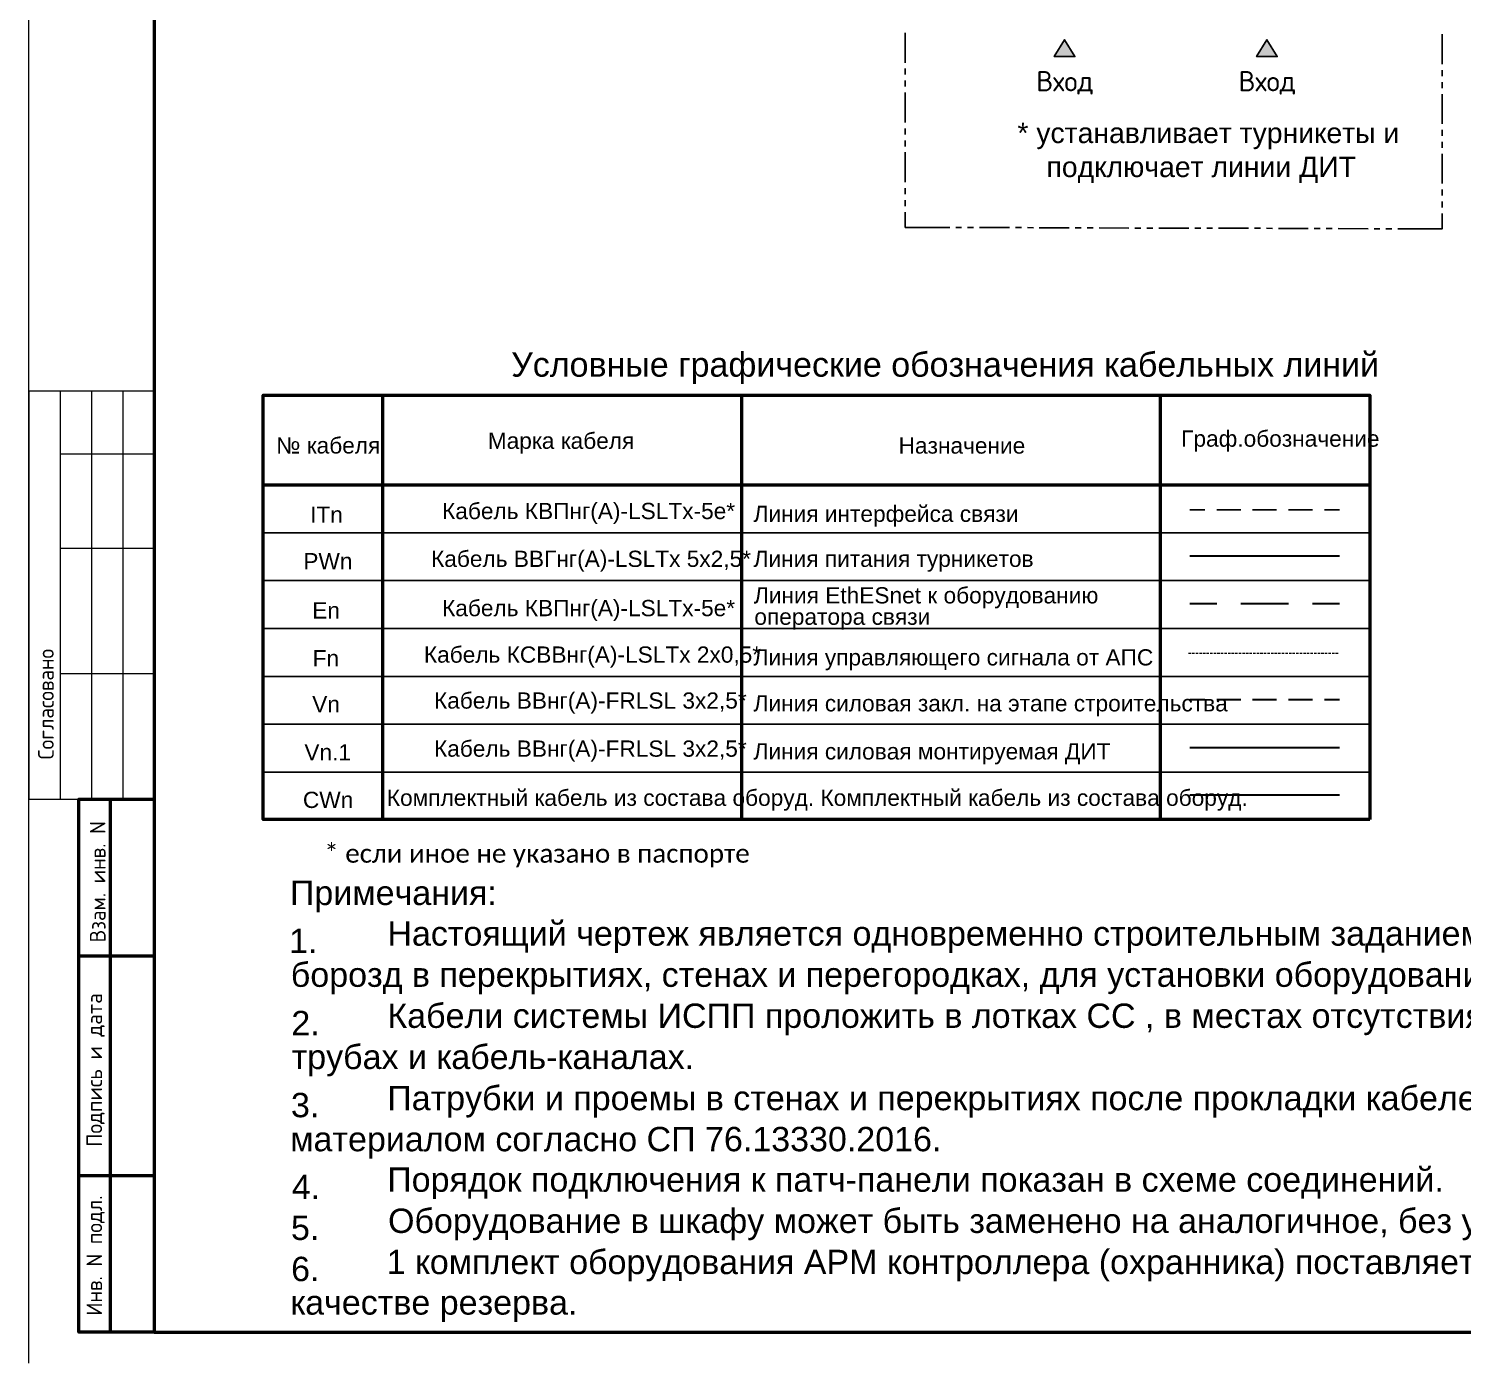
# Model space of a CAD drawing. Header units: millimetres. Extents: x -695119 to 412940, y -249585 to 622758.
# Drawn here: x 0 to 9, y 0 to 8.37 of the extents above; entities that cross this region are included whole.
import ezdxf

# ---------------------------------------------------------------- set-up
doc = ezdxf.new("R2010")
doc.units = ezdxf.units.MM
doc.layers.add('PDF _0', color=7, linetype='Continuous', lineweight=9)
for name, color, linetype in [('PDF _009_тонкий', 7, 'Continuous'), ('PDF _020_средний', 7, 'Continuous'), ('PDF _050_основной', 7, 'Continuous'), ('PDF __19D-Телекоммуникационные шкафы', 7, 'Continuous'), ('PDF _UTP', 1, 'Continuous'), ('PDF _СОТС', 7, 'Continuous'), ('PDF _СОУЭ', 6, 'Continuous'), ('PDF _Текст', 7, 'Continuous')]:
    doc.layers.add(name, color=color, linetype=linetype)
doc.layers.add('PDF _Структурная', color=7, linetype='Continuous', true_color=0xc7c92c)
doc.styles.add('PDF Arial', font='arial.ttf')
doc.styles.add('PDF Calibri', font='calibri.ttf')
doc.styles.add('PDF ISOCPEUR', font='isocpeur.ttf')
doc.styles.add('PDF ISOCPEUR Italic', font='')
doc.styles.get('PDF ISOCPEUR Italic').set_extended_font_data('GOST type B')

msp = doc.modelspace()

# ---------------------------------------------------------------- linework, layer by layer
at = {"layer": 'PDF _0', "color": 252, "lineweight": 50, "true_color": 0x989898}
msp.add_lwpolyline([(8.4207, 3.4119), (1.4751, 3.4119), (1.4751, 4.6112), (1.4751, 5.5121), (1.4751, 6.0755), (8.4207, 6.0755), (8.4207, 5.5121), (8.4207, 4.6112)], close=True, dxfattribs=at)
for points in [[(2.226, 3.4119), (2.226, 4.6112), (2.226, 5.5121), (2.226, 6.0755)], [(4.4787, 3.4119), (4.4787, 4.6112), (4.4787, 5.5121), (4.4787, 6.0755)], [(7.1064, 3.4119), (7.1064, 4.6112), (7.1064, 5.5121), (7.1064, 6.0755)], [(1.4751, 5.5121), (8.4207, 5.5121)]]:
    msp.add_lwpolyline(points, dxfattribs=at)
at = {"layer": 'PDF _0', "color": 252, "lineweight": 25, "true_color": 0x989898}
for points in [[(8.4207, 5.5121), (1.4751, 5.5121), (8.4207, 5.5121)], [(2.9769, 5.5121), (2.226, 5.5121)], [(1.4751, 5.2113), (8.4207, 5.2113)], [(1.4751, 4.9112), (8.4207, 4.9112)], [(1.4751, 4.3103), (8.4207, 4.3103)], [(1.4751, 4.0103), (8.4207, 4.0103)], [(1.4751, 3.7095), (8.4207, 3.7095)]]:
    msp.add_lwpolyline(points, dxfattribs=at)
msp.add_lwpolyline([(8.4207, 4.6112), (1.4751, 4.6112)], close=True, dxfattribs=at)
at = {"layer": 'PDF _009_тонкий', "lineweight": 9}
msp.add_lwpolyline([(0.0042, 0), (0.0042, 16.5322), (23.386, 16.5322)], dxfattribs=at)
at = {"layer": 'PDF _020_средний', "lineweight": 20}
for points in [[(0.7917, 6.0997), (0.0042, 6.0997), (0.0042, 3.5411), (0.3192, 3.5411)], [(0.2017, 6.0997), (0.2017, 3.5411)], [(0.3984, 6.0997), (0.3984, 3.5411)], [(0.595, 6.0997), (0.595, 3.5411)], [(0.2017, 5.7063), (0.7917, 5.7063)], [(0.2017, 5.1154), (0.7917, 5.1154)], [(0.2017, 4.3287), (0.7917, 4.3287)]]:
    msp.add_lwpolyline(points, dxfattribs=at)
at = {"layer": 'PDF _050_основной', "lineweight": 50}
msp.add_lwpolyline([(0.7917, 0.195), (23.1919, 0.195), (23.1919, 16.3355), (0.7917, 16.3355)], close=True, dxfattribs=at)
for points in [[(0.7917, 0.195), (0.3192, 0.195), (0.3192, 3.5411), (0.7917, 3.5411)], [(0.5159, 3.5411), (0.5159, 0.195)], [(0.3192, 2.5569), (0.7917, 2.5569)], [(0.3192, 1.1793), (0.7917, 1.1793)]]:
    msp.add_lwpolyline(points, dxfattribs=at)
at = {"layer": 'PDF __19D-Телекоммуникационные шкафы', "lineweight": 25}
for points in [[(5.5054, 8.1615), (5.5054, 8.349)], [(8.8749, 8.3398), (8.8749, 8.1523)], [(5.5054, 8.0865), (5.5054, 8.124)], [(8.8749, 8.1148), (8.8749, 8.0773)], [(5.5054, 8.0115), (5.5054, 8.049)], [(8.8749, 8.0398), (8.8749, 8.0023)], [(5.5054, 7.7865), (5.5054, 7.974)], [(8.8749, 7.9648), (8.8749, 7.7773)], [(5.5054, 7.7115), (5.5054, 7.749)], [(8.8749, 7.7398), (8.8749, 7.7023)], [(5.5054, 7.6364), (5.5054, 7.6739)], [(8.8749, 7.6648), (8.8749, 7.6273)], [(5.5054, 7.4114), (5.5054, 7.5989)], [(8.8749, 7.5898), (8.8749, 7.4023)], [(5.5054, 7.3364), (5.5054, 7.3739)], [(5.5054, 7.2614), (5.5054, 7.2989)], [(8.8749, 7.3648), (8.8749, 7.3273)], [(8.8749, 7.2897), (8.8749, 7.2522)], [(5.7838, 7.1272), (5.5054, 7.1281), (5.5054, 7.2239)], [(8.8749, 7.2147), (8.8749, 7.1189), (8.5965, 7.1197)], [(5.8588, 7.1272), (5.8213, 7.1272)], [(5.9338, 7.1272), (5.8963, 7.1272)], [(6.1588, 7.1264), (5.9713, 7.1272)], [(6.2338, 7.1264), (6.1963, 7.1264)], [(6.3088, 7.1256), (6.2713, 7.1264)], [(6.5339, 7.1256), (6.3463, 7.1256)], [(6.6089, 7.1247), (6.5714, 7.1256)], [(6.6839, 7.1247), (6.6464, 7.1247)], [(6.9089, 7.1239), (6.7214, 7.1247)], [(6.9839, 7.1239), (6.9464, 7.1239)], [(7.0589, 7.1239), (7.0214, 7.1239)], [(7.2839, 7.1231), (7.0964, 7.1239)], [(7.3589, 7.1231), (7.3214, 7.1231)], [(7.4339, 7.1231), (7.3964, 7.1231)], [(7.6589, 7.1222), (7.4714, 7.1231)], [(7.734, 7.1222), (7.6964, 7.1222)], [(7.809, 7.1214), (7.7715, 7.1222)], [(8.034, 7.1214), (7.8465, 7.1214)], [(8.109, 7.1206), (8.0715, 7.1214)], [(8.184, 7.1206), (8.1465, 7.1206)], [(8.409, 7.1197), (8.2215, 7.1206)], [(8.484, 7.1197), (8.4465, 7.1197)], [(8.559, 7.1197), (8.5215, 7.1197)]]:
    msp.add_lwpolyline(points, dxfattribs=at)
for points in [[(6.5047, 8.1998), (6.5697, 8.1998), (6.5047, 8.3057), (6.4397, 8.1998)], [(7.7748, 8.1998), (7.8398, 8.1998), (7.7748, 8.3057), (7.7098, 8.1998)]]:
    msp.add_lwpolyline(points, close=True, dxfattribs=at)
at = {"layer": 'PDF __19D-Телекоммуникационные шкафы', "color": 5, "lineweight": 25}
for points in [[(7.2906, 5.3554), (7.3848, 5.3554)], [(7.4598, 5.3554), (7.6098, 5.3554)], [(7.6848, 5.3554), (7.8348, 5.3554)], [(7.9098, 5.3554), (8.0598, 5.3554)], [(8.1348, 5.3554), (8.229, 5.3554)]]:
    msp.add_lwpolyline(points, dxfattribs=at)
at = {"layer": 'PDF __19D-Телекоммуникационные шкафы', "color": 109, "lineweight": 15, "true_color": 0x136633, "transparency": 33554559}
for points in [[(6.5047, 8.3057), (6.5697, 8.1998), (6.4397, 8.1998)], [(7.7748, 8.3057), (7.8398, 8.1998), (7.7098, 8.1998)]]:
    msp.add_solid(points, dxfattribs=at)
at = {"layer": 'PDF _UTP', "lineweight": 0}
for points in [[(7.2822, 4.457), (7.2981, 4.457)], [(7.3056, 4.457), (7.3206, 4.457)], [(7.3281, 4.457), (7.3431, 4.457)], [(7.3506, 4.457), (7.3656, 4.457)], [(7.3731, 4.457), (7.3881, 4.457)], [(7.3956, 4.457), (7.4106, 4.457)], [(7.4181, 4.457), (7.4331, 4.457)], [(7.4406, 4.457), (7.4556, 4.457)], [(7.4631, 4.457), (7.4781, 4.457)], [(7.4856, 4.457), (7.5006, 4.457)], [(7.5081, 4.457), (7.5231, 4.457)], [(7.5306, 4.457), (7.5456, 4.457)], [(7.5531, 4.457), (7.5681, 4.457)], [(7.5756, 4.457), (7.5906, 4.457)], [(7.5981, 4.457), (7.6131, 4.457)], [(7.6206, 4.457), (7.6356, 4.457)], [(7.6431, 4.457), (7.6581, 4.457)], [(7.6656, 4.457), (7.6806, 4.457)], [(7.6881, 4.457), (7.7031, 4.457)], [(7.7106, 4.457), (7.7256, 4.457)], [(7.7331, 4.457), (7.7481, 4.457)], [(7.7556, 4.457), (7.7706, 4.457)], [(7.7781, 4.457), (7.7931, 4.457)], [(7.8006, 4.457), (7.8156, 4.457)], [(7.8231, 4.457), (7.8381, 4.457)], [(7.8456, 4.457), (7.8606, 4.457)], [(7.8681, 4.457), (7.8831, 4.457)], [(7.8906, 4.457), (7.9056, 4.457)], [(7.9131, 4.457), (7.9281, 4.457)], [(7.9356, 4.457), (7.9506, 4.457)], [(7.9581, 4.457), (7.9731, 4.457)], [(7.9806, 4.457), (7.9956, 4.457)], [(8.0031, 4.457), (8.0181, 4.457)], [(8.0256, 4.457), (8.0406, 4.457)], [(8.0481, 4.457), (8.0631, 4.457)], [(8.0706, 4.457), (8.0856, 4.457)], [(8.0931, 4.457), (8.1081, 4.457)], [(8.1156, 4.457), (8.1307, 4.457)], [(8.1382, 4.457), (8.1532, 4.457)], [(8.1607, 4.457), (8.1757, 4.457)], [(8.1832, 4.457), (8.1982, 4.457)], [(8.2057, 4.457), (8.2207, 4.457)]]:
    msp.add_lwpolyline(points, dxfattribs=at)
at = {"layer": 'PDF _UTP', "color": 30, "lineweight": 30, "true_color": 0xf26621}
for points in [[(7.2906, 4.1662), (7.3848, 4.1662)], [(7.4598, 4.1662), (7.6098, 4.1662)], [(7.6848, 4.1662), (7.8348, 4.1662)], [(7.9098, 4.1662), (8.0598, 4.1662)], [(8.1348, 4.1662), (8.229, 4.1662)]]:
    msp.add_lwpolyline(points, dxfattribs=at)
at = {"layer": 'PDF _UTP', "color": 4, "lineweight": 30}
msp.add_lwpolyline([(7.2906, 3.8645), (8.229, 3.8645)], dxfattribs=at)
at = {"layer": 'PDF _СОТС', "lineweight": 0}
msp.add_lwpolyline([(0.7917, 0.195), (23.1919, 0.195), (23.1919, 16.3355), (0.7917, 16.3355)], close=True, dxfattribs=at)
at = {"layer": 'PDF _СОУЭ', "lineweight": 30}
for points in [[(7.2906, 4.767), (7.4598, 4.767)], [(7.6098, 4.767), (7.9098, 4.767)], [(8.0598, 4.767), (8.229, 4.767)]]:
    msp.add_lwpolyline(points, dxfattribs=at)
at = {"layer": 'PDF _Структурная', "color": 92, "lineweight": 30, "true_color": 0x00b800}
msp.add_lwpolyline([(7.2906, 5.0679), (8.229, 5.0679)], dxfattribs=at)
at = {"layer": 'PDF _Структурная', "lineweight": 30}
msp.add_lwpolyline([(7.2906, 3.5678), (8.229, 3.5678)], dxfattribs=at)

# ---------------------------------------------------------------- texts
at = {"layer": 'PDF _Текст', "lineweight": 15, "attachment_point": 7}
for s, insert, char_height, style in [('Вход', (6.3263, 7.9613), 0.12731, 'PDF ISOCPEUR'), ('Вход', (7.5956, 7.9613), 0.12731, 'PDF ISOCPEUR'), ('Условные графические обозначения кабельных линий', (3.0319, 6.145), 0.152774, 'PDF Arial'), ('Граф.обозначение', (7.2364, 5.7209), 0.101849, 'PDF Arial'), ('№ кабеля', (1.5568, 5.7076), 0.10185, 'PDF Arial'), ('Марка кабеля', (2.8852, 5.7076), 0.101849, 'PDF Arial'), ('Назначение', (5.4629, 5.7068), 0.10185, 'PDF Arial'), ('Кабель КВПнг(А)-LSLTx-5е*', (2.5985, 5.2667), 0.101849, 'PDF Arial'), ('ITn', (1.7701, 5.2742), 0.10185, 'PDF Arial'), ('Линия интерфейса связи', (4.5529, 5.2492), 0.101849, 'PDF Arial'), ('PWn', (1.7276, 4.9826), 0.10185, 'PDF Arial'), ('Кабель ВВГнг(А)-LSLTx 5х2,5*', (2.5294, 4.9667), 0.101849, 'PDF Arial'), ('Линия питания турникетов', (4.5529, 4.9667), 0.101849, 'PDF Arial'), ('Линия EthESnet к оборудованию', (4.5554, 4.7375), 0.101849, 'PDF Arial'), ('En', (1.7835, 4.6734), 0.10185, 'PDF Arial'), ('Кабель КВПнг(А)-LSLTx-5е*', (2.5985, 4.6575), 0.101849, 'PDF Arial'), ('оператора связи', (4.5579, 4.6034), 0.101849, 'PDF Arial'), ('Кабель КСВВнг(А)-LSLTx 2х0,5*', (2.4844, 4.3658), 0.101849, 'PDF Arial'), ('Fn', (1.786, 4.3733), 0.10185, 'PDF Arial'), ('Линия управляющего сигнала от АПС', (4.5529, 4.3483), 0.101849, 'PDF Arial'), ('Vn', (1.7835, 4.085), 0.10185, 'PDF Arial'), ('Кабель ВВнг(А)-FRLSL 3х2,5*', (2.5477, 4.0775), 0.101849, 'PDF Arial'), ('Линия силовая закл. на этапе строительства', (4.5529, 4.06), 0.101849, 'PDF Arial'), ('Vn.1', (1.7343, 3.7833), 0.10185, 'PDF Arial'), ('Кабель ВВнг(А)-FRLSL 3х2,5*', (2.5477, 3.7758), 0.101849, 'PDF Arial'), ('Линия силовая монтируемая ДИТ', (4.5529, 3.7583), 0.101849, 'PDF Arial'), ('Комплектный кабель из состава оборуд. Комплектный кабель из состава оборуд.', (2.2518, 3.4674), 0.101849, 'PDF Arial'), ('СWn', (1.7251, 3.4833), 0.10185, 'PDF Arial'), ('Примечания:', (1.6435, 2.8297), 0.152774, 'PDF Arial'), ('1.', (1.6385, 2.5747), 0.15277, 'PDF Arial'), ('Настоящий чертеж является одновременно строительным заданием на выполнение мелких отверстий, гнезд и', (2.2552, 2.5747), 0.152774, 'PDF Arial'), ('борозд в перекрытиях, стенах и перегородках, для установки оборудования и прокладки сетей связи.', (1.6493, 2.3163), 0.152774, 'PDF Arial'), ('Кабели системы ИСПП проложить в лотках СС , в местах отсутствия лотков кабели проложить в гофрированных', (2.2552, 2.0588), 0.1527736, 'PDF Arial'), ('2.', (1.6526, 2.0588), 0.15277, 'PDF Arial'), ('трубах и кабель-каналах.', (1.6543, 1.8005), 0.152774, 'PDF Arial'), ('Патрубки и проемы в стенах и перекрытиях после прокладки кабелей забить легкопробиваемым несгораемым', (2.2543, 1.5421), 0.152774, 'PDF Arial'), ('3.', (1.6501, 1.5421), 0.15277, 'PDF Arial'), ('материалом согласно СП 76.13330.2016.', (1.6451, 1.2846), 0.152774, 'PDF Arial'), ('4.', (1.6551, 1.0304), 0.15277, 'PDF Arial'), ('Порядок подключения к патч-панели показан в схеме соединений.', (2.2543, 1.0304), 0.152774, 'PDF Arial'), ('5.', (1.6501, 0.772), 0.15277, 'PDF Arial'), ('Оборудование в шкафу может быть заменено на аналогичное, без ухудшения эксплуатационных характеристик.', (2.2593, 0.772), 0.1527736, 'PDF Arial'), ('1 комплект оборудования АРМ контроллера (охранника) поставляет ДИТ, коммуникации под 2-й АРМ контроллера (охранника) подготавливаются в', (2.2502, 0.5137), 0.1527736, 'PDF Arial'), ('6.', (1.651, 0.5137), 0.15277, 'PDF Arial'), ('качестве резерва.', (1.646, 0.2595), 0.152774, 'PDF Arial')]:
    msp.add_mtext(s, dxfattribs=dict(at, insert=insert, char_height=char_height, style=style))
at = {"layer": 'PDF _Текст', "color": 252, "lineweight": 15, "true_color": 0x989898, "attachment_point": 7}
for s, insert, char_height, style in [('* устанавливает турникеты и', (6.2088, 7.6185), 0.127311, 'PDF Arial'), ('подключает линии ДИТ', (6.3913, 7.4068), 0.127311, 'PDF Arial'), ('* если иное не указано в паспорте', (1.8593, 3.1121), 0.116703, 'PDF Calibri')]:
    msp.add_mtext(s, dxfattribs=dict(at, insert=insert, char_height=char_height, style=style))
at = {"layer": 'PDF _Текст', "lineweight": 15, "char_height": 0.09842, "attachment_point": 7, "rotation": 90, "style": 'PDF ISOCPEUR Italic'}
for s, insert in [('Согласовано', (0.1617, 3.7895)), ('Взам. инв. N', (0.4867, 2.641)), ('Подпись и дата', (0.4809, 1.3584)), ('Инв. N подл.', (0.4809, 0.2992))]:
    msp.add_mtext(s, dxfattribs=dict(at, insert=insert))

doc.saveas('drawing.dxf')
